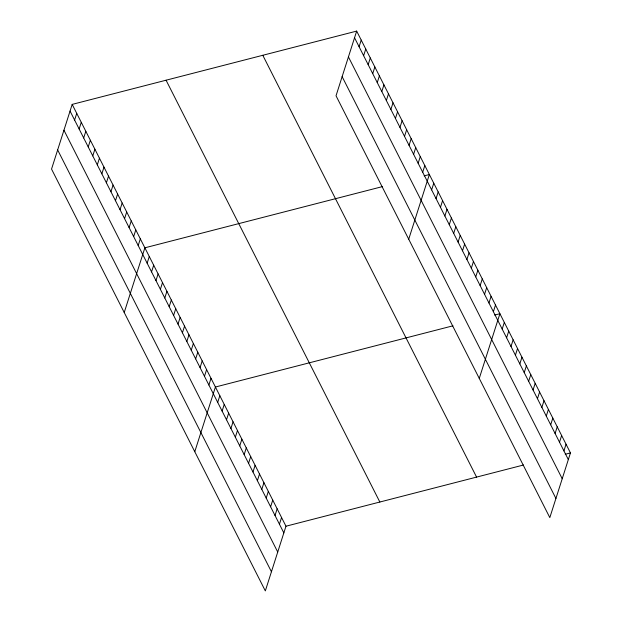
<?xml version="1.0" encoding="UTF-8"?>
<svg xmlns="http://www.w3.org/2000/svg" width="622" height="622" viewBox="0 0 622 622"><rect width="100%" height="100%" fill="white"/><g stroke="black" fill="none" stroke-linecap="round" stroke-linejoin="round"><path stroke-width="0.93" d="M72.183 104.395L51.54 169.083L265.33 590.9L285.972 526.212L72.183 104.395L356.67 31.1L570.46 452.917L549.817 517.605L336.028 95.788L356.67 31.1M74.601 120.038L76.731 113.36M79.142 129.003L81.272 122.324M83.682 137.96L85.813 131.289M88.231 146.924L90.361 140.253M92.771 155.889L94.902 149.218M97.312 164.853L99.442 158.182M101.86 173.818L103.983 167.139M106.401 182.782L108.531 176.104M110.941 191.747L113.072 185.068M115.482 200.712L117.612 194.033M120.03 209.668L122.161 202.997M124.571 218.633L126.701 211.962M129.112 227.598L131.242 220.927M133.66 236.562L135.79 229.891M138.201 245.527L140.331 238.848M124.229 312.501L144.872 247.813L382.421 186.608M147.15 263.192L149.28 256.513M151.558 271.892L153.688 265.213M155.974 280.592L158.097 273.913M160.383 289.292L162.513 282.613M164.791 297.992L166.921 291.314M169.2 306.693L171.33 300.014M173.608 315.393L175.738 308.714M178.016 324.085L180.147 317.414M182.425 332.786L184.555 326.115M186.833 341.486L188.964 334.815M191.242 350.186L193.372 343.515M195.658 358.886L197.788 352.215M200.066 367.586L202.197 360.915M204.475 376.287L206.605 369.616M208.883 384.987L211.013 378.316M194.779 451.704L215.422 387.016L452.971 325.811M217.7 402.387L219.83 395.716M222.108 411.088L224.239 404.417M226.517 419.788L228.647 413.117M230.925 428.488L233.056 421.817M359.088 46.736L361.219 40.065M235.341 437.188L237.472 430.517M363.629 55.7L365.759 49.029M239.75 445.888L241.88 439.21M368.17 64.665L370.3 57.994M244.158 454.589L246.289 447.91M372.718 73.629L374.848 66.951M248.567 463.289L250.697 456.61M252.975 471.989L255.106 465.31M377.259 82.594L379.389 75.915M257.384 480.689L259.514 474.011M381.799 91.558L383.93 84.88M261.792 489.39L263.922 482.711M386.348 100.523L388.478 93.844M266.2 498.09L268.331 491.411M390.888 109.48L393.018 102.809M270.609 506.79L272.739 500.111M395.429 118.444L397.559 111.773M275.025 515.49L277.155 508.812M399.969 127.409L402.1 120.738M279.433 524.191L281.564 517.512M404.518 136.374L406.648 129.703M409.058 145.338L411.189 138.659M413.599 154.303L415.729 147.624M418.147 163.267L420.278 156.589M422.688 172.232L424.818 165.553M408.716 239.206L429.359 174.518L424.142 175.863M431.637 189.889L433.767 183.218M436.045 198.589L438.176 191.918M440.462 207.289L442.592 200.618M444.87 215.989L447 209.319M449.278 224.69L451.409 218.019M453.687 233.39L455.817 226.719M458.095 242.09L460.226 235.419M462.504 250.79L464.634 244.119M466.912 259.491L469.042 252.82M471.321 268.191L473.451 261.52M475.729 276.891L477.859 270.22M480.145 285.591L482.275 278.92M484.554 294.292L486.684 287.613M488.962 302.992L491.092 296.313M493.37 311.692L495.501 305.013M479.267 378.401L499.909 313.713L494.692 315.059M502.187 329.092L504.318 322.414M506.596 337.793L508.726 331.114M511.004 346.493L513.134 339.814M515.413 355.193L517.543 348.514M519.829 363.893L521.959 357.215M524.237 372.594L526.367 365.915M528.646 381.294L530.776 374.615M533.054 389.994L535.184 383.315M537.462 398.694L539.593 392.015M541.871 407.387L544.001 400.716M546.279 416.087L548.41 409.416M550.688 424.787L552.818 418.116M555.096 433.487L557.226 426.816M559.512 442.188L561.643 435.517M563.921 450.888L566.051 444.217M285.972 526.212L523.514 465.007M565.242 454.262L570.46 452.917M354.548 37.771L568.329 459.588M348.437 56.921L562.218 478.738M342.139 76.646L555.92 498.455M262.795 55.288L476.576 477.105M166.066 80.207L379.848 502.024M70.053 111.074L283.842 532.891M63.949 130.216L277.731 552.033M57.652 149.941L271.433 571.758"/></g></svg>
